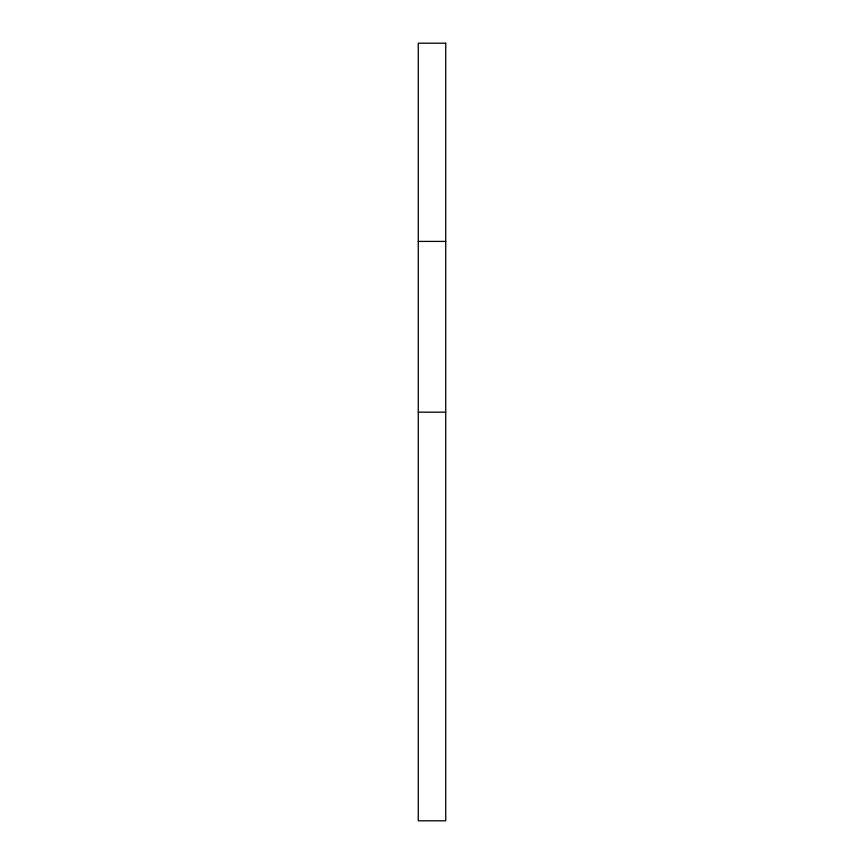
<?xml version="1.0" encoding="UTF-8"?>
<svg xmlns="http://www.w3.org/2000/svg" width="864" height="864" viewBox="0 0 864 864"><rect width="100%" height="100%" fill="white"/><g stroke="black" fill="none" stroke-linecap="round" stroke-linejoin="round"><path stroke-width="1.3" d="M418.273 241.412L445.727 241.412M418.273 412.182L445.727 412.182M445.727 43.2L418.273 43.2L418.273 820.8L445.727 820.8L445.727 43.2"/></g></svg>
